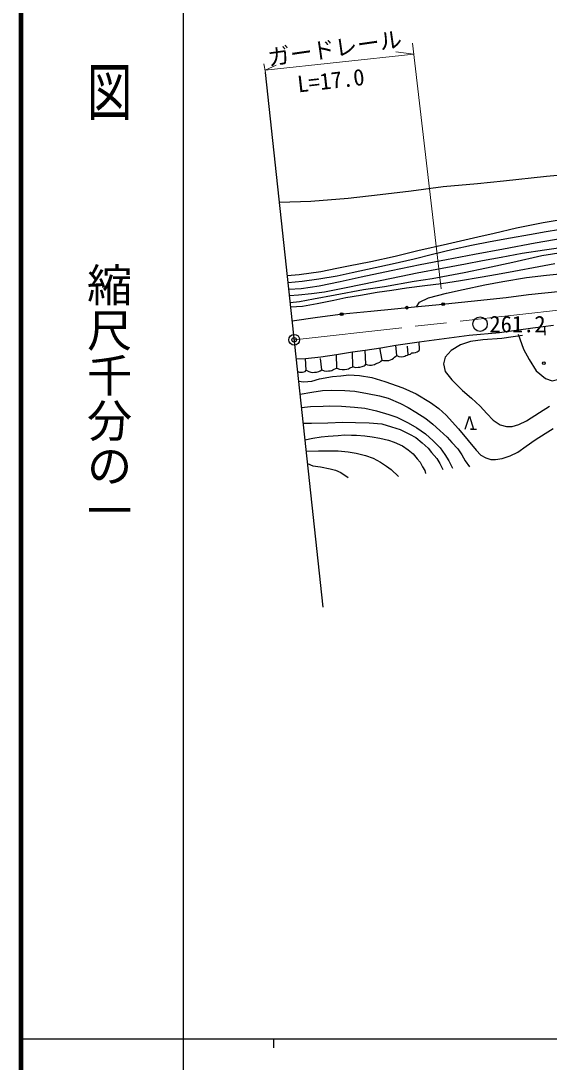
# Model space of a CAD drawing. Units: millimetres at full size, sheet at 1:1000; details may follow other scales. Extents: x 40000 to 680000, y 20000 to 380000.
# Drawn here: x 40000 to 98586, y 202409 to 317764 of the extents above; entities that cross this region are included whole.
import ezdxf
from ezdxf.enums import TextEntityAlignment as Align

# ---------------------------------------------------------------- set-up
doc = ezdxf.new("R2010")
doc.units = ezdxf.units.MM
doc.header["$LTSCALE"] = 1000
doc.header["$PDMODE"] = 32
doc.header["$PDSIZE"] = 500
doc.linetypes.add('CHAIN', pattern=[18.5, 12, -1.5, 3.5, -1.5])
for name, color, linetype, lineweight in [('M-BGD', 7, 'Continuous', 25), ('M-BMK', 2, 'CHAIN', 13), ('M-BMK-OTRS', 5, 'Continuous', 25), ('M-BMK-SRVR', 3, 'Continuous', 25), ('M-STR-HTXT', 7, 'Continuous', 13), ('M-TTL', 2, 'Continuous', 140), ('M-TTL-BAND', 7, 'Continuous', 25)]:
    doc.layers.add(name, color=color, linetype=linetype, lineweight=lineweight)
doc.layers.add('M-OTRS', color=6, linetype='Continuous')
doc.styles.add('@ＭＳ ゴシック', font='')
doc.styles.add('ＭＳ ゴシック', font='')
doc.styles.get('@ＭＳ ゴシック').set_extended_font_data('@MS Gothic')
doc.styles.get('ＭＳ ゴシック').set_extended_font_data('MS Gothic')

msp = doc.modelspace()

# ---------------------------------------------------------------- linework, layer by layer
at = {"layer": 'M-BGD'}
for p, q in [((98079, 283923), (98112, 282933)), ((80050, 280176), (79823, 281545)), ((81696, 280691), (81593, 281836)), ((82953, 280818), (82893, 281722)), ((71630, 279068), (71570, 280357)), ((73376, 279104), (73229, 280373)), ((75050, 279292), (74999, 280793)), ((76827, 279457), (76770, 281100)), ((78262, 279728), (78180, 281273)), ((89876, 272530), (90543, 272530)), ((90209, 272530), (89876, 272530))]:
    msp.add_line(p, q, dxfattribs=at)
for points in [[(68666, 297674), (72168, 297780), (76280, 298124), (79855, 298541), (83264, 298942), (86821, 299400), (90646, 299729), (93512, 300030), (98279, 300562), (102706, 300963)], [(69543, 289557), (70851, 289674), (73258, 290010), (75052, 290365), (76347, 290614), (78817, 291112), (81516, 291698), (84020, 292308), (87318, 293064), (90684, 293837), (92490, 294247), (94954, 294815), (97926, 295407), (99483, 295669)], [(69626, 288789), (71178, 288934), (73049, 289172), (75063, 289515), (76755, 289872), (79291, 290448), (81173, 290849), (83628, 291409), (85645, 291918), (87943, 292478), (89971, 292923), (92030, 293335), (94308, 293720), (96393, 294095), (98242, 294421), (100984, 294867)], [(69708, 288028), (71086, 288122), (73072, 288423), (75399, 288897), (77723, 289391), (81055, 290123), (84268, 290754), (87205, 291315), (90309, 291903), (93525, 292489), (97017, 293169), (100252, 293727)], [(69783, 287329), (70785, 287396), (72242, 287547), (73655, 287755), (75712, 288149), (78080, 288611), (79852, 289005), (82191, 289490), (83940, 289830), (86707, 290371), (89293, 290856), (91207, 291196), (93254, 291600), (95606, 292008), (98066, 292403), (100919, 292791)], [(69865, 286569), (70907, 286673), (72439, 286977), (74856, 287427), (78008, 287991), (80321, 288351), (83628, 288921), (85618, 289238), (89177, 289878), (91627, 290392), (94562, 291018), (97774, 291751), (101326, 292308)], [(69918, 286078), (71223, 286148), (72854, 286452), (74702, 286826), (76036, 287130), (77663, 287388), (79512, 287700), (81142, 287934), (82773, 288183), (84797, 288444), (86638, 288683), (88739, 289013), (90943, 289372), (92862, 289703), (94647, 290026), (97441, 290547), (99226, 290870)], [(83858, 286099), (84210, 286598), (85196, 287077), (87186, 287602), (89035, 287991), (91460, 288515), (93450, 288886), (96070, 289349), (98287, 289602), (100123, 289783), (103014, 290046), (105782, 290380), (108990, 290797), (111216, 291096)], [(70086, 284527), (72896, 284942), (75719, 285290), (78815, 285589), (81452, 285849), (83661, 286081), (86009, 286297), (89929, 286720), (93806, 287111), (96278, 287442), (99917, 287832)], [(95162, 283060), (95751, 281378), (96351, 280254), (97130, 279010), (98185, 278136), (98898, 277889), (100238, 278221), (101674, 278554), (102970, 278791), (104224, 279276), (105983, 279798), (107532, 280188), (108925, 280502), (110275, 280835), (112224, 281338), (113916, 281756), (115538, 282148), (117410, 282661), (118922, 283012), (120195, 283487), (122125, 284059), (124563, 284676), (127188, 285324)], [(70540, 280324), (71570, 280357), (73277, 280536), (74999, 280793), (76770, 281100), (78180, 281273), (79901, 281558), (81593, 281836), (82888, 282037), (84180, 282209), (89710, 282928), (93090, 283256), (96780, 283757), (99066, 284049)], [(95610, 282923), (94608, 282754), (93337, 282570), (91245, 282427), (89864, 282246), (88754, 281884), (87701, 281228), (87065, 280512), (86884, 279777), (87054, 278917), (87779, 277977), (88970, 276806), (89989, 275946), (90951, 275086), (91654, 274271), (92367, 273513), (93137, 273015), (93839, 272822), (94485, 272822), (95221, 273049), (96070, 273445), (97515, 274360), (98636, 275062)], [(70691, 278923), (70900, 278847), (71227, 278843), (71511, 278936), (71630, 279068), (71922, 278922), (72150, 278860), (72342, 278817), (72547, 278827), (72782, 278846), (73059, 278916), (73195, 278998), (73376, 279104), (73642, 279002), (73864, 278962), (74112, 278975), (74290, 278988), (74472, 279038), (74601, 279101), (74759, 279167), (74925, 279239), (75050, 279292), (75353, 279186), (75637, 279134), (75872, 279137), (76136, 279173), (76331, 279216), (76460, 279289), (76589, 279352), (76725, 279398), (76827, 279457), (77076, 279362), (77403, 279398), (77578, 279405), (77846, 279477), (78058, 279560), (78173, 279626), (78262, 279728), (78442, 279650), (78680, 279630), (78895, 279626), (79041, 279640), (79202, 279696), (79338, 279759), (79620, 279872), (79795, 279958), (79937, 280050), (80050, 280176), (80222, 280126), (80493, 280133), (80803, 280146), (81005, 280209), (81174, 280298), (81322, 280404), (81451, 280496), (81597, 280602), (81696, 280691), (81899, 280580), (82226, 280553), (82418, 280586), (82570, 280629), (82695, 280685), (82877, 280742), (82953, 280818), (83077, 280813), (83194, 280850), (83284, 280922), (83356, 280977), (83534, 280980), (83751, 281012), (83945, 281115), (84045, 281168), (84154, 281253), (84223, 281354), (84180, 282209)], [(70807, 277847), (71367, 277760), (72258, 277854), (73133, 278117), (74576, 278354), (75480, 278448), (76379, 278533), (77551, 278473), (78935, 278261), (80361, 277820), (82351, 277105), (83829, 276426), (85436, 275500), (86353, 274821), (87159, 274074), (88512, 272552), (89590, 271271), (90483, 270190), (91013, 269662), (91565, 269348), (92103, 269178), (92634, 269158), (93381, 269265), (94274, 269575), (95101, 269978), (96044, 270659), (97023, 271341), (98134, 272065), (99036, 272616)], [(70962, 276413), (72260, 276641), (73446, 276799), (74461, 276833), (75942, 276816), (77030, 276726), (78449, 276499), (79783, 276221), (80742, 275960), (82087, 275387), (82960, 274934), (83817, 274417), (84895, 273720), (85677, 273074), (86477, 272393), (87271, 271644), (87788, 271037), (88440, 270345), (88889, 269692), (89274, 269035), (89762, 268366)], [(71122, 274930), (72137, 275026), (73531, 275080), (74282, 275128), (75567, 275066), (76996, 274964), (78144, 274841), (79435, 274561), (80810, 274157), (81691, 273843), (82956, 273228), (83899, 272689), (84877, 272018), (85731, 271253), (86511, 270453), (87023, 269736), (87446, 269040), (87849, 268200)], [(89270, 272530), (89739, 273968), (90209, 272530)], [(71311, 273180), (72243, 273198), (74033, 273226), (75699, 273291), (77094, 273279), (78641, 273249), (80019, 273107), (81096, 272802), (82049, 272484), (83114, 271978), (83815, 271613), (84486, 271018), (85169, 270436), (85546, 269953), (86110, 269295), (86446, 268724), (86793, 268054)], [(71507, 271363), (72393, 271519), (73299, 271671), (74084, 271767), (75194, 271838), (75887, 271914), (76678, 271883), (77215, 271853), (78147, 271782), (78974, 271681), (79815, 271544), (80758, 271311), (81411, 271073), (82313, 270667), (82967, 270226), (83509, 269781), (83965, 269243), (84279, 268874), (84548, 268357), (84786, 267962), (84882, 267603)], [(71644, 270095), (73006, 270127), (75172, 270117), (76281, 270034), (77181, 269866), (78226, 269611), (79086, 269302), (79886, 268880), (80535, 268437), (81075, 268045), (81885, 267280)], [(71793, 268714), (72380, 268486), (73214, 268344), (74309, 268140), (74901, 267972), (75489, 267747), (76310, 267194)]]:
    msp.add_lwpolyline(points, dxfattribs=at)
for centre, radius in [((82793, 285990), 150), ((86839, 286386), 150), ((75575, 285272), 150), ((90920, 284167), 800), ((97994, 279851), 150)]:
    msp.add_circle(centre, radius, dxfattribs=at)
at = {"layer": 'M-BMK'}
msp.add_lwpolyline([(70312, 282430), (143141, 290565), (152595, 291687), (160371, 292232), (164436, 292232), (169674, 292173), (171174, 292086), (191801, 290921), (196635, 290445), (202178, 289615), (205030, 289106), (268963, 276110), (270476, 275891), (276440, 275160), (279527, 274876), (284501, 274907), (290426, 275384)], dxfattribs=at)
at = {"layer": 'M-BMK-OTRS'}
msp.add_line((73510, 252814), (67114, 312046), dxfattribs=at)
at = {"layer": 'M-BMK-SRVR'}
msp.add_circle((70312, 282430), 600, dxfattribs=at)
at = {"layer": 'M-OTRS'}
msp.add_point((70312, 282430), dxfattribs=at)
at = {"layer": 'M-STR-HTXT'}
for p, q in [((83419, 315291), (86619, 288060)), ((66963, 313014), (67114, 312046)), ((67077, 312281), (68312, 312842))]:
    msp.add_line(p, q, dxfattribs=at)
msp.add_lwpolyline([(67077, 312281), (83563, 314068), (81585, 314312)], dxfattribs=at)
at = {"layer": 'M-TTL'}
msp.add_line((40000, 380000), (40000, 20000), dxfattribs=at)
at = {"layer": 'M-TTL-BAND'}
for p, q in [((58000, 370000), (58000, 20000)), ((40000, 205000), (579000, 205000)), ((68000, 205000), (68000, 204000))]:
    msp.add_line(p, q, dxfattribs=at)

# ---------------------------------------------------------------- texts
at = {"layer": 'M-BGD', "style": 'ＭＳ ゴシック'}
msp.add_text('261.2', height=1833, dxfattribs=at).set_placement((95071, 284171), align=Align.MIDDLE_CENTER)
at = {"layer": 'M-STR-HTXT', "style": 'ＭＳ ゴシック'}
for s, rotation, p in [('ガードレール', 8.13, (74806, 314733)), ('L=17.0', 6.466, (74377, 311157))]:
    msp.add_text(s, height=1833, rotation=rotation, dxfattribs=at).set_placement(p, align=Align.MIDDLE_CENTER)
at = {"layer": 'M-TTL-BAND', "style": '@ＭＳ ゴシック', "width": 1.4}
msp.add_text('平  面  図', height=3666, rotation=270, dxfattribs=at).set_placement((49777, 306475), align=Align.MIDDLE_RIGHT)
at = {"layer": 'M-TTL-BAND', "style": '@ＭＳ ゴシック'}
msp.add_text('縮尺千分の一', height=3666, rotation=270, dxfattribs=at).set_placement((49777, 261030), align=Align.MIDDLE_RIGHT)

doc.saveas('drawing.dxf')
